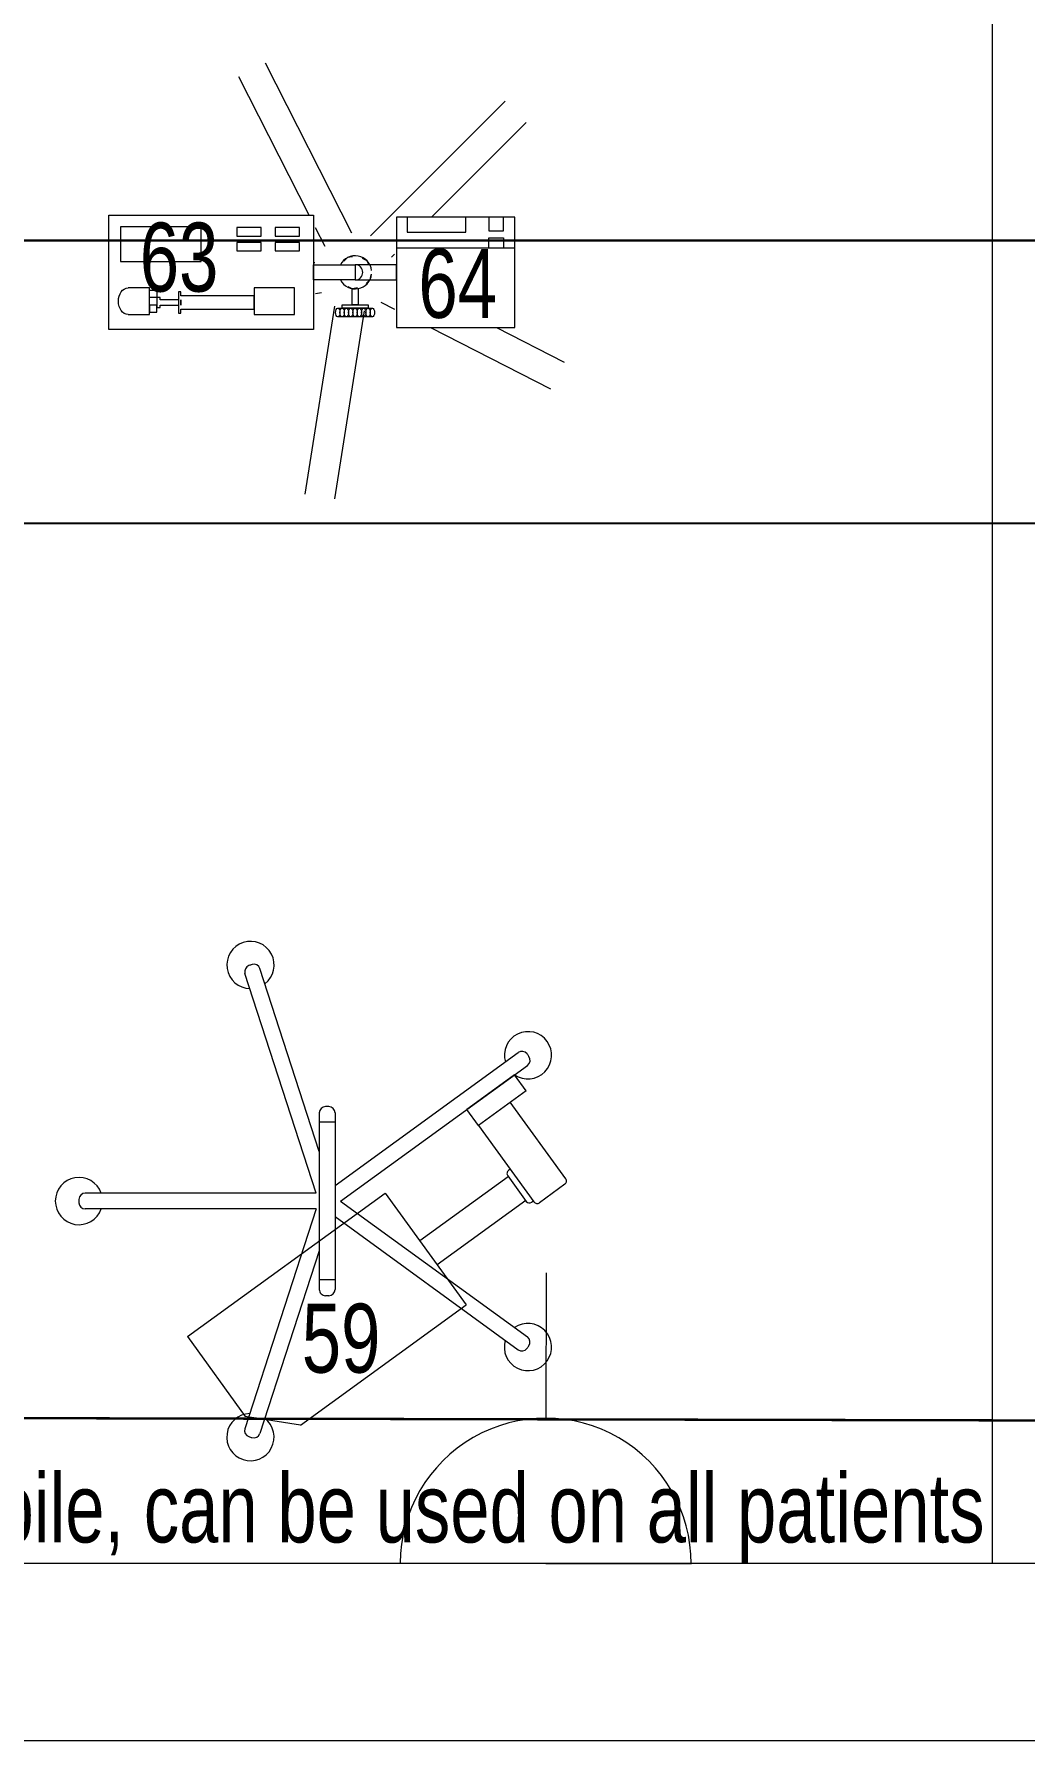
# Model space of a CAD drawing. Header units: metres. Extents: x 75097 to 220762, y -1557923 to -1361206.
# Drawn here: x 125148 to 126405, y -1471183 to -1469017 of the extents above; entities that cross this region are included whole.
import ezdxf

# ---------------------------------------------------------------- set-up
doc = ezdxf.new("R2010")
doc.units = ezdxf.units.M
doc.layers.get('0').update_dxf_attribs({"lineweight": 0})
doc.layers.add('A-100 - Copy$0$axes', color=8, linetype='Continuous')
for name, color, linetype, lineweight in [('A-100 - Copy$0$Medical Equipment and Furniture', 8, 'Continuous', 0), ('A-100 - Copy$0$Medical Equipment and Furniture1', 8, 'Continuous', 5), ('A-100 - Copy$0$Medical Equipment and Furniture2', 8, 'Continuous', 13), ('A-100 - Copy$0$Walls', 8, 'Continuous', 0), ('E-LG', 245, 'Continuous', 30)]:
    doc.layers.add(name, color=color, linetype=linetype, lineweight=lineweight)
doc.layers.add('E-POWR', color=7, linetype='Continuous', lineweight=9, true_color=0x4e7e3e)
doc.styles.add('A-100 - Copy$0$X3G_ENTITY_257CFD', font='swisscl.ttf', dxfattribs={"height": 200})

# ---------------------------------------------------------------- blocks, each defined once
blk = doc.blocks.new('NORMAL SOCKET')
at = {"layer": 'E-POWR'}
for p, q in [((1.421169145032763e-06, 307.6799999489449), (2.84230918623507e-06, 615.359999897657)), ((-307.6799955585448, 4.654284566640854e-07), (307.6799955138122, -4.654284566640854e-07))]:
    blk.add_line(p, q, dxfattribs=at)
blk.add_ellipse((0, 0), major_axis=(32.75230417925279, 305.931804444962), ratio=0.9999999853257265, start_param=4.819040293203757, end_param=7.960632946793556, dxfattribs=at)
blk = doc.blocks.new('A-100 - Copy$0$HF12177-P')
for p, q in [((-0.0196261050550533, -0.0070130161670328), (-0.1885364131370046, 0.225472078058198)), ((0, 0), (-0.172356073249512, 0.2372277831040526)), ((0, 0), (0.1723560732495408, 0.2372277831040623)), ((0.0196261050550586, -0.0070130161670328), (0.1885364131370282, 0.2254720780581989)), ((-0.1199999999999939, -0.0150130161670328), (-0.1199999999999957, -0.0190130161670323)), ((-0.1119999999999948, -0.0070130161670328), (0.1120000000000059, -0.0070130161670328)), ((-0.0999999999999943, -0.0070130161670336), (-0.0999999999999943, -0.0270130161670323)), ((0.1000000000000054, -0.0070130161670336), (0.1000000000000054, -0.0270130161670323)), ((0.120000000000005, -0.0150130161670319), (0.120000000000005, -0.0190130161670315)), ((-0.0631375151467193, -0.0270130161670323), (-0.2950583245726665, -0.1023686551157921)), ((-0.0099999999999945, -0.0307768353717535), (-0.2888779846851648, -0.1213897854416945)), ((-0.1119999999999965, -0.0270130161670323), (0.1120000000000059, -0.0270130161670323)), ((-0.0099999999999945, -0.0307768353717535), (-0.0099999999999945, -0.3240065014399303)), ((0.0100000000000051, -0.0307768353717535), (0.0100000000000051, -0.3240065014399303)), ((0.0100000000000051, -0.0307768353717535), (0.2888779846851794, -0.1213897854416901)), ((0.0631375151467357, -0.0270130161670315), (0.2950583245726759, -0.1023686551157867))]:
    blk.add_line(p, q)
for centre, radius, start, end in [((-0.1851523544721125, 0.2378273370610664), 0.03, 325.4712206343755, 286.5287793654765), ((0.1851523544721343, 0.2378273370610664), 0.03, 253.4712206343819, 214.5287793655101), ((1.07e-14, -0.0170130161670334), 0.315, 125.626734952441, 126.3732650475588), ((-0.1788282092045108, 0.2325255010857132), 0.008, 36.00000000000047, 125.6267349524374), ((0.1788282092045397, 0.232525501085723), 0.008, 54.37326504756317, 143.9999999999995), ((1.07e-14, -0.0170130161670334), 0.315, 53.6267349524407, 54.37326504755897), ((-0.182064277182004, 0.2301743600765382), 0.008, 126.3732650475615, 215.9999999999981), ((0.1820642771820293, 0.2301743600765391), 0.008, 323.9999999999943, 53.62673495243742), ((-0.1119999999999948, -0.0150130161670328), 0.008, 90, 180), ((-0.1119999999999965, -0.0190130161670323), 0.008, 180, 270), ((0.1120000000000059, -0.0150130161670328), 0.008, 5.0889e-12, 90), ((0.1120000000000059, -0.0190130161670323), 0.008, 270, 8.472999999999999e-12), ((-0.2995828026329743, -0.1143533693951433), 0.03, 37.47122063443059, 358.5287793655249), ((0.2995828026329908, -0.1143533693951397), 0.03, 181.4712206344971, 142.5287793654337), ((-0.2925861886176673, -0.1099771072461531), 0.008, 107.9999999999985, 197.6267349524409), ((0.2925861886176766, -0.1099771072461468), 0.008, 342.3732650475618, 71.99999999999949), ((1.07e-14, -0.0170130161670334), 0.315, 197.6267349524403, 198.3732650475586), ((-0.2913501206401641, -0.1137813333113335), 0.008, 198.3732650475597, 287.9999999999986), ((0.2913501206401787, -0.1137813333113291), 0.008, 252.0000000000014, 341.6267349524442), ((1.07e-14, -0.0170130161670334), 0.315, 341.6267349524418, 342.3732650475601), ((5.3e-15, -0.3320130161670391), 0.03, 109.4712206344879, 70.52877936551205), ((-0.0019999999999953, -0.3240065014399303), 0.008, 180, 269.6267349524439), ((0.002000000000006, -0.3240065014399303), 0.008, 270.3732650475562, 0), ((1.07e-14, -0.0170130161670334), 0.315, 269.62673495244, 270.373265047558)]:
    blk.add_arc(centre, radius, start, end)
blk = doc.blocks.new('A-100 - Copy$0$MONITOR ARM PLAN')
for p, q in [((0.02499999999997726, -0.4937500000000057, 2.884949923066148e-09), (0.02500000000003411, -0.1837499999999892, 2.884949923283001e-09)), ((0.02500000000003411, -0.1837499999999892, 2.884949923283001e-09), (0.1999999999999886, -0.1837499999999608, 2.939084461879983e-09)), ((0.1999999999999886, -0.4437499999999943, 2.939084461698109e-09), (0.1999999999999886, -0.1837499999999608, 2.939084461879983e-09)), ((0.1999999999999886, -0.4437499999999943, 2.939084461698109e-09), (0.1500000000000341, -0.4937499999999773, 2.923617450635419e-09)), ((0.02499999999997726, -0.4937500000000057, 2.884949923066148e-09), (0.1500000000000341, -0.4937499999999773, 2.923617450635419e-09))]:
    blk.add_line(p, q)
at = {"layer": 'A-100 - Copy$0$Medical Equipment and Furniture1'}
for p, q in [((0.02500000000003411, 0.03750000000000853), (-5.684341886080801e-14, 0.03750000000000853)), ((-5.684341886080801e-14, 0.03750000000000853), (0, -0.03749999999999432)), ((0.02500000000003411, 0.03750000000000853), (0.02500000000003411, -0.0374999999999801)), ((0.1450000000000387, 0.01250000000003126), (0.02500000000003411, 0.01250000000000284)), ((0.1500000000000341, 0.007499999999993179), (0.1500000000000341, -0.03249999999997044)), ((0.02500000000003411, -0.0374999999999801), (0, -0.03749999999999432)), ((0.02500000000003411, -0.0374999999999801), (0.1450000000000387, -0.03749999999996589)), ((0.09375, -0.0374999999999801), (0.09375, -0.04000000000000625)), ((0.1437500000000114, -0.03750000000002274), (0.1437500000000114, -0.03999999999999204)), ((0.0987500000000523, -0.04499999999998749), (0.1387500000000159, -0.04499999999998749)), ((0.1000000000000227, -0.04499999999998749), (0.0999999999999659, -0.183749999999975)), ((0.1375000000000455, -0.04499999999997328), (0.1374999999999886, -0.1837499999999608))]:
    blk.add_line(p, q, dxfattribs=at)
for centre, start, end in [((0.1450000000000387, 0.0075000000000216, -3.499747055762833e-09), 0, 90), ((0.09874999999999545, -0.03999999999997783), 179.9999999999968, 270), ((0.1387500000000159, -0.03999999999999204), 270, 359.9999999999968), ((0.1450000000000387, -0.03249999999998465), 270, 0)]:
    blk.add_arc(centre, 0.005, start, end, dxfattribs=at)
blk = doc.blocks.new('A-100 - Copy$0$Syringe')
at = {"layer": 'A-100 - Copy$0$Medical Equipment and Furniture2'}
for points in [[(42.97385594014819, -11.52769231201985), (42.71385594014819, -11.52769231201985), (42.71385594014819, -11.38269231201985), (42.97385594014819, -11.38269231201985), (42.97385594014819, -11.52769231201985)], [(42.73841369473156, -11.50858334405179), (42.76581621522021, -11.50858334405179), (42.76581621522021, -11.47504756169225), (42.73841369473156, -11.47504756169225)], [(42.7790012545754, -11.48993886659864), (42.7790012545754, -11.48696168110014), (42.77477331199265, -11.48696168110014), (42.77477331199265, -11.50002276353294), (42.7790012545754, -11.50002276353294), (42.7790012545754, -11.49704557803444)], [(42.80225506180747, -11.48993886659864), (42.7790012545754, -11.48993886659864)], [(42.7790012545754, -11.49704557803444), (42.80225506180747, -11.49704557803444)], [(42.80552216427, -11.48510830951575), (42.80552216427, -11.48004698268532), (42.80225506180747, -11.48004698268532), (42.80225506180747, -11.50693746194775), (42.80552216427, -11.50693746194775), (42.80552216427, -11.50187613511732)], [(42.80552216427, -11.50187613511732), (42.89835531338043, -11.50187613511732), (42.89835531338043, -11.48510830951575), (42.80552216427, -11.48510830951575)], [(42.80552216427, -11.48993886659864), (42.80552216427, -11.49704557803444)], [(42.80552216427, -11.49704557803444), (42.80552216427, -11.48993886659864)], [(42.80552216427, -11.49704557803444), (42.80552216427, -11.48993886659864)]]:
    blk.add_lwpolyline(points, dxfattribs=at)
for points in [[(42.83124684384199, -11.39735652273614), (42.7289066676983, -11.39735652273614), (42.7289066676983, -11.44151191048915), (42.83124684384199, -11.44151191048915)], [(42.90729961535482, -11.39847436903248), (42.87654165908655, -11.39847436903248), (42.87654165908655, -11.40909397442593), (42.90729961535482, -11.40909397442593)], [(42.95595675588564, -11.39847436903248), (42.92519879961737, -11.39847436903248), (42.92519879961737, -11.40909397442593), (42.95595675588564, -11.40909397442593)], [(42.90729961535482, -11.41747801838315), (42.87654165908655, -11.41747801838315), (42.87654165908655, -11.42809762377659), (42.90729961535482, -11.42809762377659)], [(42.95595675588564, -11.41747801838315), (42.92519879961737, -11.41747801838315), (42.92519879961737, -11.42809762377659), (42.95595675588564, -11.42809762377659)], [(42.77477331199265, -11.48696168110014), (42.76581621522021, -11.48696168110014), (42.76581621522021, -11.47770347950299), (42.77477331199265, -11.47770347950299)], [(42.949805164632, -11.47504756169225), (42.89835531338043, -11.47504756169225), (42.89835531338043, -11.50858334405179), (42.949805164632, -11.50858334405179)], [(42.77477331199265, -11.49666922464391), (42.76581621522021, -11.49666922464391), (42.76581621522021, -11.50592742624105), (42.77477331199265, -11.50592742624105)]]:
    blk.add_lwpolyline(points, close=True, dxfattribs=at)
at = {"layer": 'A-100 - Copy$0$Medical Equipment and Furniture2', "extrusion": (0, 0, -1)}
blk.add_ellipse((42.73841369473156, -11.49181545287202), major_axis=(0, 0.01676789117977024), ratio=0.7337346345725659, start_param=3.141592653589793, end_param=6.283185307179586, dxfattribs=at)
blk = doc.blocks.new('A-100 - Copy$0$Infusion')
at = {"layer": 'A-100 - Copy$0$Medical Equipment and Furniture2'}
for points in [[(43.07928500095404, -11.38519231201985), (43.07928500095404, -11.52519231201985), (43.22928500095404, -11.52519231201985), (43.22928500095404, -11.38519231201985), (43.07928500095404, -11.38519231201985)], [(43.19615889373929, -11.42417166417462), (43.19615889373929, -11.41140245575496), (43.2149662019066, -11.41140245575496), (43.2149662019066, -11.42417166417462)]]:
    blk.add_lwpolyline(points, dxfattribs=at)
for points in [[(43.07928500095404, -11.38519231201985), (43.07928500095404, -11.42417166417462), (43.22928500095404, -11.42417166417462), (43.22928500095404, -11.38519231201985)], [(43.09271869881898, -11.38519231201985), (43.09271869881898, -11.40401001514759), (43.16727627938416, -11.40401001514759), (43.16727627938416, -11.38519231201985)], [(43.19615889373929, -11.38519231201985), (43.19615889373929, -11.40266582319452), (43.2149662019066, -11.40266582319452), (43.2149662019066, -11.38519231201985)]]:
    blk.add_lwpolyline(points, close=True, dxfattribs=at)
blk = doc.blocks.new('A-100 - Copy$0$Infusion Syringe')
at = {"layer": 'A-100 - Copy$0$Medical Equipment and Furniture1'}
for p, q in [((43.02246416823158, -11.40528214392162), (42.91270219651813, -11.18986214513194)), ((42.96830567694769, -11.38269231201986), (42.87884394859901, -11.20711378412204)), ((43.04589888626441, -11.40899383862143), (43.21685716525815, -11.23803555962775)), ((43.12344052823619, -11.38519231201985), (43.24372722294322, -11.26490561731282)), ((42.98860592031247, -11.42253378291184), (42.97649166666832, -11.39875822144347)), ((43.02344178125031, -11.43543854520794), (43.01702339333832, -11.43645511798519)), ((43.07276894394954, -11.4358638963065), (43.07664927443392, -11.43198356582212)), ((42.97526909391956, -11.44306834932974), (42.97385594014821, -11.44329217089893)), ((43.01242833492739, -11.44105017639612), (43.01702339333832, -11.43645511798519)), ((43.03565028054589, -11.43737218153609), (43.04144039192954, -11.44032239064143)), ((43.04439060103488, -11.44611250202507), (43.04144039192954, -11.44032239064143)), ((43.01749066055635, -11.4730124425036), (43.02328077193994, -11.47596265160894)), ((43.02969915985193, -11.47494607883175), (43.02328077193994, -11.47596265160894)), ((43.04071260617485, -11.46933444764358), (43.04530766458578, -11.46473938923265)), ((43.04632423736302, -11.45832100132066), (43.04530766458578, -11.46473938923265)), ((43.07910748960177, -11.45951473551412), (43.07928500095403, -11.45960518206567)), ((43.00055607816415, -11.49798411014825), (42.96273468027897, -11.73677901833304)), ((42.98377867242272, -11.48120670440682), (42.97649166666832, -11.48236085273487)), ((43.05922899965918, -11.4931568622585), (43.07664927443386, -11.50203293559338)), ((43.03808823510673, -11.5039286198197), (43.00026683722155, -11.7427235280046)), ((43.12210210990946, -11.52519231201984), (43.27464899844898, -11.60291883397196)), ((43.20580430196361, -11.52519231201984), (43.29190063743903, -11.56906058605273))]:
    blk.add_line(p, q, dxfattribs=at)
for points in [[(43.02657047055112, -11.44546958000529), (43.02657047055112, -11.4649150440344), (42.97385594014821, -11.4649150440344), (42.97385594014821, -11.44546958000529)], [(43.02657047055112, -11.44546958000529), (43.02657047055112, -11.4649150440344), (43.07928500095403, -11.4649150440344), (43.07928500095403, -11.44546958000529)], [(43.04297723967369, -11.49631761196684), (43.04297723967369, -11.50085798044978), (43.01016370142855, -11.50085798044978), (43.01016370142855, -11.49631761196684)]]:
    blk.add_lwpolyline(points, close=True, dxfattribs=at)
for points in [[(43.03023583093585, -11.475899659915), (43.03023583093585, -11.49631761196684), (43.02290511016639, -11.49631761196684), (43.02290511016639, -11.475899659915)], [(43.00462476640575, -11.50085798044978), (43.04851617469649, -11.50085798044978)], [(43.04851617469649, -11.51160316530564), (43.00462476640575, -11.51160316530564)]]:
    blk.add_lwpolyline(points, dxfattribs=at)
for radius, start, end in [(0.02102924448476753, 6.82758775052605, 152.46157466306), (0.02102924448476753, 207.53842533694, 353.1724122494739), (0.009722732014547094, 270, 90)]:
    blk.add_arc((43.02657047055112, -11.45519231201985), radius, start, end, dxfattribs=at)
for centre in [(43.00462476640575, -11.50623057287771), (43.01011119244214, -11.50623057287771), (43.01559761847847, -11.50623057287771), (43.02108404451479, -11.50623057287771), (43.02657047055112, -11.50623057287771), (43.03205689658745, -11.50623057287771), (43.03754332262378, -11.50623057287771), (43.04302974866016, -11.50623057287771), (43.04851617469649, -11.50623057287771)]:
    blk.add_ellipse(centre, major_axis=(-1.601640999364343e-14, -0.005372592427942437), ratio=0.510593918105976, start_param=3.141592653595631, end_param=9.424777960775216, dxfattribs=at)
for name in ['A-100 - Copy$0$Syringe', 'A-100 - Copy$0$Infusion']:
    blk.add_blockref(name, (0, 0), dxfattribs=at)
blk = doc.blocks.new('A-100 - Copy')
at = {"layer": 'A-100 - Copy$0$axes'}
blk.add_line((215794.9774387055, -1469637.689485452, 2.361869228524717), (83877.82296920242, -1469637.689485452, 2.361869228524717), dxfattribs=at)
at = {"layer": 'A-100 - Copy$0$Medical Equipment and Furniture'}
blk.add_line((126363.2772227409, -1468457.696915038, -8.834960656400881e-07), (126363.2772227409, -1470957.696915038, -8.834960656400881e-07), dxfattribs=at)
at = {"layer": 'A-100 - Copy$0$Walls'}
for p, q in [((127798.278671348, -1470957.696915038), (124928.2786714681, -1470957.696915038)), ((127798.278671348, -1471182.696776215), (124928.2786714681, -1471182.696667114))]:
    blk.add_line(p, q, dxfattribs=at)
at = {"layer": 'A-100 - Copy$0$Medical Equipment and Furniture', "xscale": 1000, "yscale": 1000, "zscale": 1000}
blk.add_blockref('A-100 - Copy$0$Infusion Syringe', (82528.35680757789, -1457863.838160638, -2.9446151916801e-07), dxfattribs=at)
at = {"layer": 'A-100 - Copy$0$Medical Equipment and Furniture', "extrusion": (-1.92689022702551e-13, -1.394047920958279e-12, -1), "xscale": -1000.000000000002, "yscale": 1000.000000000002, "zscale": -1000.000000000002, "rotation": 90.01496832471715}
blk.add_blockref('A-100 - Copy$0$HF12177-P', (-125536.477667249, -1470497.719941736, 2.319979069446483e-06), dxfattribs=at)
at = {"layer": 'A-100 - Copy$0$Medical Equipment and Furniture', "xscale": 1000, "yscale": 1000, "zscale": 1000, "rotation": 305.9850316752795}
blk.add_blockref('A-100 - Copy$0$MONITOR ARM PLAN', (125726.9984121688, -1470359.374549748, 2.139176213944438e-08), dxfattribs=at)
at = {"layer": 'A-100 - Copy$0$Medical Equipment and Furniture', "char_height": 87.47307164393662, "attachment_point": 2, "style": 'A-100 - Copy$0$X3G_ENTITY_257CFD'}
for s, insert in [('63', (125331.5249922953, -1469255.96101706, -2.9446151916801e-07)), ('64', (125685.1205084578, -1469289.364528336, -2.9446151916801e-07)), ('59', (125537.1547491201, -1470627.92042283, -2.944615200561884e-07))]:
    blk.add_mtext(s, dxfattribs=dict(at, insert=insert))
at = {"layer": 'A-100 - Copy$0$Medical Equipment and Furniture', "insert": (125556.0682294392, -1470843.403103986, -2.944692747419708e-07), "char_height": 87.47307164393663, "width": 3260.53706408931, "attachment_point": 2, "style": 'A-100 - Copy$0$X3G_ENTITY_257CFD'}
blk.add_mtext('59 is mobile, can be used on all patients', dxfattribs=at)

msp = doc.modelspace()

# ---------------------------------------------------------------- linework, layer by layer
at = {"layer": 'E-LG', "color": 1}
msp.add_lwpolyline([(95918.61025063024, -1465252.924707097), (115236.9539731044, -1465252.924707097), (115236.9539731044, -1465905.76584351), (115312.2323694229, -1465951.025416706), (115227.3750615327, -1465994.944447953), (115227.3750615327, -1468887.3962521), (115353.2767416119, -1468943.613643943), (115222.2622471859, -1468991.279205874), (115222.2622471859, -1469278.485660438), (117687.9549988042, -1469278.485660438), (117687.9549988042, -1457043.116377278), (117707.4209936063, -1457137.33435599), (119892.5627465622, -1457137.33435599), (120092.0591482249, -1457027.471145075), (120092.0591482249, -1469278.485660438), (145729.6762232145, -1469278.485660438), (145828.2777038106, -1469612.543310133), (145828.2777038106, -1469267.548023694), (145828.2777038106, -1465482.042679261), (145334.396743283, -1465482.042679261), (145278.1404738402, -1465376.351102186)], dxfattribs=at)
at = {"layer": 'E-POWR', "const_width": 3, "elevation": -5.890049949996978e-07}
msp.add_lwpolyline([(115563.2767416119, -1469153.613643943), (115563.2767416119, -1470751.465254919), (126478.4802229643, -1470776.198931763), (127258.9954706352, -1470773.090379164), (129500.0950867189, -1470778.168675118), (132911.8101651066, -1470778.168675118), (132911.8872311134, -1467788.064896913)], dxfattribs=at)

# ---------------------------------------------------------------- block references
at = {"layer": 'E-POWR', "color": 85, "xscale": 0.6, "yscale": 0.6, "zscale": 0.6, "rotation": 359.8701691651191}
msp.add_blockref('NORMAL SOCKET', (125796.8092204284, -1470957.77623033), dxfattribs=at)

# ---------------------------------------------------------------- next in the draw order: block references
msp.add_blockref('A-100 - Copy', (0, 0))

doc.saveas('drawing.dxf')
